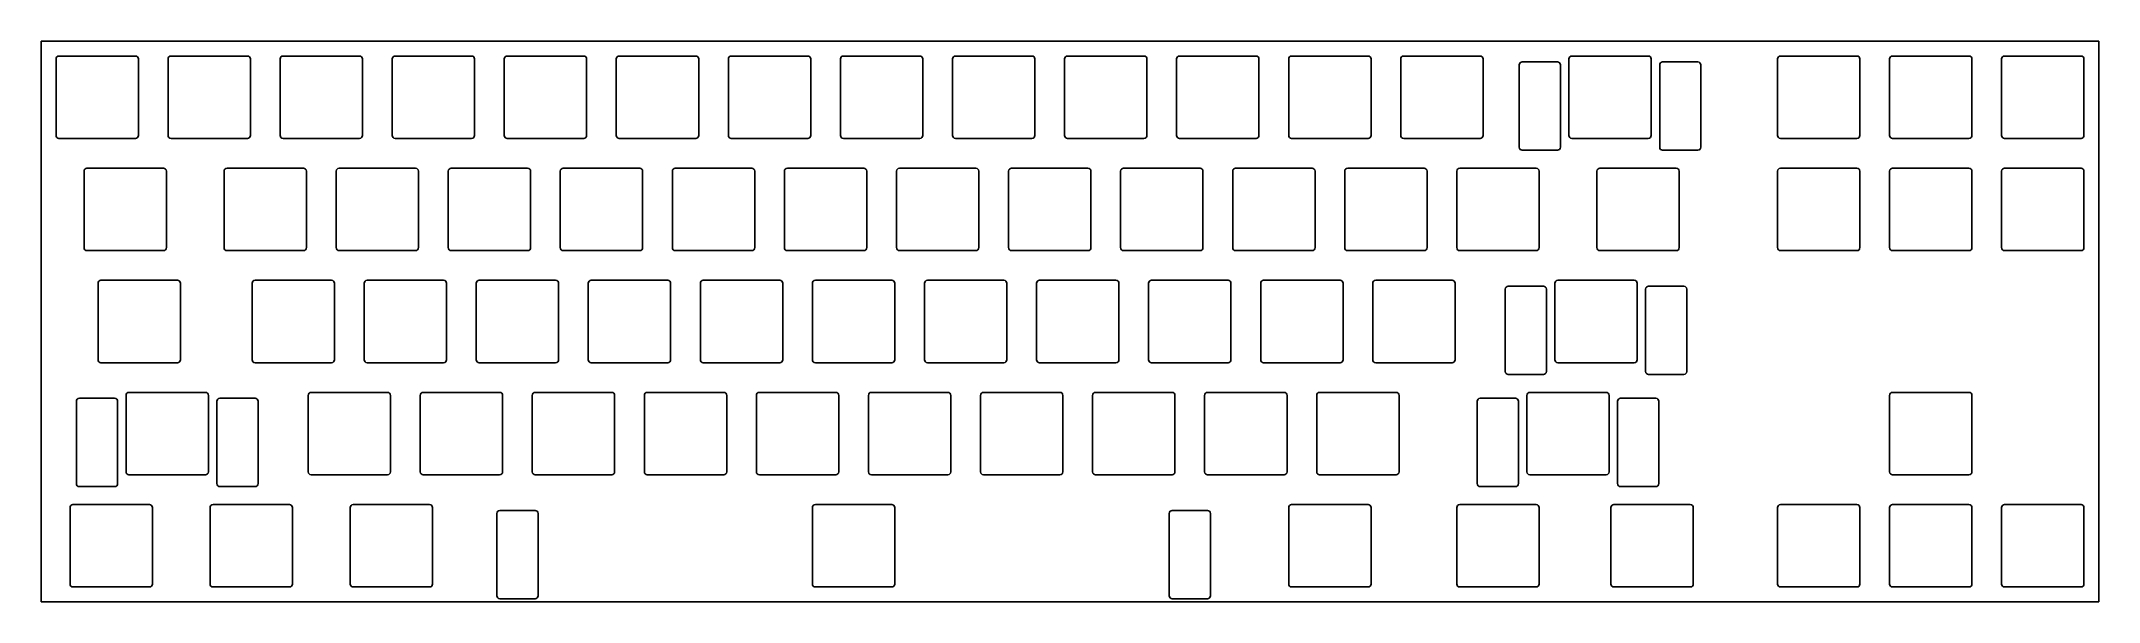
# Model space of a CAD drawing. Header units: millimetres. Extents: x 0 to 350, y -95 to 0.
import ezdxf

# ---------------------------------------------------------------- set-up
doc = ezdxf.new("R2010")
doc.units = ezdxf.units.MM

msp = doc.modelspace()

# ---------------------------------------------------------------- linework, layer by layer
for p, q in [((0, 0), (349.794957, 0)), ((0, -95.25), (0, 0)), ((349.794957, -95.25), (349.794957, 0)), ((2.525, -3.025), (2.525, -16.025)), ((3.025, -2.525), (16.025, -2.525)), ((16.525, -3.025), (16.525, -16.025)), ((21.575, -3.025), (21.575, -16.025)), ((22.075, -2.525), (35.075, -2.525)), ((35.575, -3.025), (35.575, -16.025)), ((40.625, -3.025), (40.625, -16.025)), ((41.125, -2.525), (54.125, -2.525)), ((54.625, -3.025), (54.625, -16.025)), ((59.675, -3.025), (59.675, -16.025)), ((60.175, -2.525), (73.175, -2.525)), ((73.675, -3.025), (73.675, -16.025)), ((78.725, -3.025), (78.725, -16.025)), ((79.225, -2.525), (92.225, -2.525)), ((92.725, -3.025), (92.725, -16.025)), ((97.775, -3.025), (97.775, -16.025)), ((98.275, -2.525), (111.275, -2.525)), ((111.775, -3.025), (111.775, -16.025)), ((116.825, -3.025), (116.825, -16.025)), ((117.325, -2.525), (130.325, -2.525)), ((130.825, -3.025), (130.825, -16.025)), ((135.875, -3.025), (135.875, -16.025)), ((136.375, -2.525), (149.375, -2.525)), ((149.875, -3.025), (149.875, -16.025)), ((154.925, -3.025), (154.925, -16.025)), ((155.425, -2.525), (168.425, -2.525)), ((168.925, -3.025), (168.925, -16.025)), ((173.975, -3.025), (173.975, -16.025)), ((174.475, -2.525), (187.475, -2.525)), ((187.975, -3.025), (187.975, -16.025)), ((193.025, -3.025), (193.025, -16.025)), ((193.525, -2.525), (206.525, -2.525)), ((207.025, -3.025), (207.025, -16.025)), ((212.075, -3.025), (212.075, -16.025)), ((212.575, -2.525), (225.575, -2.525)), ((226.075, -3.025), (226.075, -16.025)), ((231.125, -3.025), (231.125, -16.025)), ((231.625, -2.525), (244.625, -2.525)), ((245.125, -3.025), (245.125, -16.025)), ((259.7, -3.025), (259.7, -16.025)), ((260.2, -2.525), (273.2, -2.525)), ((273.7, -3.025), (273.7, -16.025)), ((295.169957, -3.025), (295.169957, -16.025)), ((295.669957, -2.525), (308.669957, -2.525)), ((309.169957, -3.025), (309.169957, -16.025)), ((314.219957, -3.025), (314.219957, -16.025)), ((314.719957, -2.525), (327.719957, -2.525)), ((328.219957, -3.025), (328.219957, -16.025)), ((333.269957, -3.025), (333.269957, -16.025)), ((333.769957, -2.525), (346.769957, -2.525)), ((347.269957, -3.025), (347.269957, -16.025)), ((251.262, -4.025), (251.262, -18.025)), ((251.762, -3.525), (257.762, -3.525)), ((258.262, -4.025), (258.262, -18.025)), ((275.138, -4.025), (275.138, -18.025)), ((275.638, -3.525), (281.638, -3.525)), ((282.138, -4.025), (282.138, -18.025)), ((3.025, -16.525), (16.025, -16.525)), ((22.075, -16.525), (35.075, -16.525)), ((41.125, -16.525), (54.125, -16.525)), ((60.175, -16.525), (73.175, -16.525)), ((79.225, -16.525), (92.225, -16.525)), ((98.275, -16.525), (111.275, -16.525)), ((117.325, -16.525), (130.325, -16.525)), ((136.375, -16.525), (149.375, -16.525)), ((155.425, -16.525), (168.425, -16.525)), ((174.475, -16.525), (187.475, -16.525)), ((193.525, -16.525), (206.525, -16.525)), ((212.575, -16.525), (225.575, -16.525)), ((231.625, -16.525), (244.625, -16.525)), ((260.2, -16.525), (273.2, -16.525)), ((295.669957, -16.525), (308.669957, -16.525)), ((314.719957, -16.525), (327.719957, -16.525)), ((333.769957, -16.525), (346.769957, -16.525)), ((251.762, -18.525), (257.762, -18.525)), ((275.638, -18.525), (281.638, -18.525)), ((7.2875, -22.075), (7.2875, -35.075)), ((7.7875, -21.575), (20.7875, -21.575)), ((21.2875, -22.075), (21.2875, -35.075)), ((31.1, -22.075), (31.1, -35.075)), ((31.6, -21.575), (44.6, -21.575)), ((45.1, -22.075), (45.1, -35.075)), ((50.15, -22.075), (50.15, -35.075)), ((50.65, -21.575), (63.65, -21.575)), ((64.15, -22.075), (64.15, -35.075)), ((69.2, -22.075), (69.2, -35.075)), ((69.7, -21.575), (82.7, -21.575)), ((83.2, -22.075), (83.2, -35.075)), ((88.25, -22.075), (88.25, -35.075)), ((88.75, -21.575), (101.75, -21.575)), ((102.25, -22.075), (102.25, -35.075)), ((107.3, -22.075), (107.3, -35.075)), ((107.8, -21.575), (120.8, -21.575)), ((121.3, -22.075), (121.3, -35.075)), ((126.35, -22.075), (126.35, -35.075)), ((126.85, -21.575), (139.85, -21.575)), ((140.35, -22.075), (140.35, -35.075)), ((145.4, -22.075), (145.4, -35.075)), ((145.9, -21.575), (158.9, -21.575)), ((159.4, -22.075), (159.4, -35.075)), ((164.45, -22.075), (164.45, -35.075)), ((164.95, -21.575), (177.95, -21.575)), ((178.45, -22.075), (178.45, -35.075)), ((183.5, -22.075), (183.5, -35.075)), ((184, -21.575), (197, -21.575)), ((197.5, -22.075), (197.5, -35.075)), ((202.55, -22.075), (202.55, -35.075)), ((203.05, -21.575), (216.05, -21.575)), ((216.55, -22.075), (216.55, -35.075)), ((221.6, -22.075), (221.6, -35.075)), ((222.1, -21.575), (235.1, -21.575)), ((235.6, -22.075), (235.6, -35.075)), ((240.65, -22.075), (240.65, -35.075)), ((241.15, -21.575), (254.15, -21.575)), ((254.65, -22.075), (254.65, -35.075)), ((264.4625, -22.075), (264.4625, -35.075)), ((264.9625, -21.575), (277.9625, -21.575)), ((278.4625, -22.075), (278.4625, -35.075)), ((295.169957, -22.075), (295.169957, -35.075)), ((295.669957, -21.575), (308.669957, -21.575)), ((309.169957, -22.075), (309.169957, -35.075)), ((314.219957, -22.075), (314.219957, -35.075)), ((314.719957, -21.575), (327.719957, -21.575)), ((328.219957, -22.075), (328.219957, -35.075)), ((333.269957, -22.075), (333.269957, -35.075)), ((333.769957, -21.575), (346.769957, -21.575)), ((347.269957, -22.075), (347.269957, -35.075)), ((7.7875, -35.575), (20.7875, -35.575)), ((31.6, -35.575), (44.6, -35.575)), ((50.65, -35.575), (63.65, -35.575)), ((69.7, -35.575), (82.7, -35.575)), ((88.75, -35.575), (101.75, -35.575)), ((107.8, -35.575), (120.8, -35.575)), ((126.85, -35.575), (139.85, -35.575)), ((145.9, -35.575), (158.9, -35.575)), ((164.95, -35.575), (177.95, -35.575)), ((184, -35.575), (197, -35.575)), ((203.05, -35.575), (216.05, -35.575)), ((222.1, -35.575), (235.1, -35.575)), ((241.15, -35.575), (254.15, -35.575)), ((264.9625, -35.575), (277.9625, -35.575)), ((295.669957, -35.575), (308.669957, -35.575)), ((314.719957, -35.575), (327.719957, -35.575)), ((333.769957, -35.575), (346.769957, -35.575)), ((9.66875, -41.125), (9.66875, -54.125)), ((10.16875, -40.625), (23.16875, -40.625)), ((23.66875, -41.125), (23.66875, -54.125)), ((35.8625, -41.125), (35.8625, -54.125)), ((36.3625, -40.625), (49.3625, -40.625)), ((49.8625, -41.125), (49.8625, -54.125)), ((54.9125, -41.125), (54.9125, -54.125)), ((55.4125, -40.625), (68.4125, -40.625)), ((68.9125, -41.125), (68.9125, -54.125)), ((73.9625, -41.125), (73.9625, -54.125)), ((74.4625, -40.625), (87.4625, -40.625)), ((87.9625, -41.125), (87.9625, -54.125)), ((93.0125, -41.125), (93.0125, -54.125)), ((93.5125, -40.625), (106.5125, -40.625)), ((107.0125, -41.125), (107.0125, -54.125)), ((112.0625, -41.125), (112.0625, -54.125)), ((112.5625, -40.625), (125.5625, -40.625)), ((126.0625, -41.125), (126.0625, -54.125)), ((131.1125, -41.125), (131.1125, -54.125)), ((131.6125, -40.625), (144.6125, -40.625)), ((145.1125, -41.125), (145.1125, -54.125)), ((150.1625, -41.125), (150.1625, -54.125)), ((150.6625, -40.625), (163.6625, -40.625)), ((164.1625, -41.125), (164.1625, -54.125)), ((169.2125, -41.125), (169.2125, -54.125)), ((169.7125, -40.625), (182.7125, -40.625)), ((183.2125, -41.125), (183.2125, -54.125)), ((188.2625, -41.125), (188.2625, -54.125)), ((188.7625, -40.625), (201.7625, -40.625)), ((202.2625, -41.125), (202.2625, -54.125)), ((207.3125, -41.125), (207.3125, -54.125)), ((207.8125, -40.625), (220.8125, -40.625)), ((221.3125, -41.125), (221.3125, -54.125)), ((226.3625, -41.125), (226.3625, -54.125)), ((226.8625, -40.625), (239.8625, -40.625)), ((240.3625, -41.125), (240.3625, -54.125)), ((249.38075, -41.625), (255.38075, -41.625)), ((257.31875, -41.125), (257.31875, -54.125)), ((257.81875, -40.625), (270.81875, -40.625)), ((271.31875, -41.125), (271.31875, -54.125)), ((273.25675, -41.625), (279.25675, -41.625)), ((248.88075, -42.125), (248.88075, -56.125)), ((255.88075, -42.125), (255.88075, -56.125)), ((272.75675, -42.125), (272.75675, -56.125)), ((279.75675, -42.125), (279.75675, -56.125)), ((10.16875, -54.625), (23.16875, -54.625)), ((36.3625, -54.625), (49.3625, -54.625)), ((55.4125, -54.625), (68.4125, -54.625)), ((74.4625, -54.625), (87.4625, -54.625)), ((93.5125, -54.625), (106.5125, -54.625)), ((112.5625, -54.625), (125.5625, -54.625)), ((131.6125, -54.625), (144.6125, -54.625)), ((150.6625, -54.625), (163.6625, -54.625)), ((169.7125, -54.625), (182.7125, -54.625)), ((188.7625, -54.625), (201.7625, -54.625)), ((207.8125, -54.625), (220.8125, -54.625)), ((226.8625, -54.625), (239.8625, -54.625)), ((257.81875, -54.625), (270.81875, -54.625)), ((249.38075, -56.625), (255.38075, -56.625)), ((273.25675, -56.625), (279.25675, -56.625)), ((5.99325, -61.175), (5.99325, -75.175)), ((6.49325, -60.675), (12.49325, -60.675)), ((12.99325, -61.175), (12.99325, -75.175)), ((14.43125, -60.175), (14.43125, -73.175)), ((14.93125, -59.675), (27.93125, -59.675)), ((28.43125, -60.175), (28.43125, -73.175)), ((29.86925, -61.175), (29.86925, -75.175)), ((30.36925, -60.675), (36.36925, -60.675)), ((36.86925, -61.175), (36.86925, -75.175)), ((45.3875, -60.175), (45.3875, -73.175)), ((45.8875, -59.675), (58.8875, -59.675)), ((59.3875, -60.175), (59.3875, -73.175)), ((64.4375, -60.175), (64.4375, -73.175)), ((64.9375, -59.675), (77.9375, -59.675)), ((78.4375, -60.175), (78.4375, -73.175)), ((83.4875, -60.175), (83.4875, -73.175)), ((83.9875, -59.675), (96.9875, -59.675)), ((97.4875, -60.175), (97.4875, -73.175)), ((102.5375, -60.175), (102.5375, -73.175)), ((103.0375, -59.675), (116.0375, -59.675)), ((116.5375, -60.175), (116.5375, -73.175)), ((121.5875, -60.175), (121.5875, -73.175)), ((122.0875, -59.675), (135.0875, -59.675)), ((135.5875, -60.175), (135.5875, -73.175)), ((140.6375, -60.175), (140.6375, -73.175)), ((141.1375, -59.675), (154.1375, -59.675)), ((154.6375, -60.175), (154.6375, -73.175)), ((159.6875, -60.175), (159.6875, -73.175)), ((160.1875, -59.675), (173.1875, -59.675)), ((173.6875, -60.175), (173.6875, -73.175)), ((178.7375, -60.175), (178.7375, -73.175)), ((179.2375, -59.675), (192.2375, -59.675)), ((192.7375, -60.175), (192.7375, -73.175)), ((197.7875, -60.175), (197.7875, -73.175)), ((198.2875, -59.675), (211.2875, -59.675)), ((211.7875, -60.175), (211.7875, -73.175)), ((216.8375, -60.175), (216.8375, -73.175)), ((217.3375, -59.675), (230.3375, -59.675)), ((230.8375, -60.175), (230.8375, -73.175)), ((244.11825, -61.175), (244.11825, -75.175)), ((244.61825, -60.675), (250.61825, -60.675)), ((251.11825, -61.175), (251.11825, -75.175)), ((252.55625, -60.175), (252.55625, -73.175)), ((253.05625, -59.675), (266.05625, -59.675)), ((266.55625, -60.175), (266.55625, -73.175)), ((267.99425, -61.175), (267.99425, -75.175)), ((268.49425, -60.675), (274.49425, -60.675)), ((274.99425, -61.175), (274.99425, -75.175)), ((314.219957, -60.175), (314.219957, -73.175)), ((314.719957, -59.675), (327.719957, -59.675)), ((328.219957, -60.175), (328.219957, -73.175)), ((6.49325, -75.675), (12.49325, -75.675)), ((14.93125, -73.675), (27.93125, -73.675)), ((30.36925, -75.675), (36.36925, -75.675)), ((45.8875, -73.675), (58.8875, -73.675)), ((64.9375, -73.675), (77.9375, -73.675)), ((83.9875, -73.675), (96.9875, -73.675)), ((103.0375, -73.675), (116.0375, -73.675)), ((122.0875, -73.675), (135.0875, -73.675)), ((141.1375, -73.675), (154.1375, -73.675)), ((160.1875, -73.675), (173.1875, -73.675)), ((179.2375, -73.675), (192.2375, -73.675)), ((198.2875, -73.675), (211.2875, -73.675)), ((217.3375, -73.675), (230.3375, -73.675)), ((244.61825, -75.675), (250.61825, -75.675)), ((253.05625, -73.675), (266.05625, -73.675)), ((268.49425, -75.675), (274.49425, -75.675)), ((314.719957, -73.675), (327.719957, -73.675)), ((4.90625, -79.225), (4.90625, -92.225)), ((5.40625, -78.725), (18.40625, -78.725)), ((18.90625, -79.225), (18.90625, -92.225)), ((28.71875, -79.225), (28.71875, -92.225)), ((29.21875, -78.725), (42.21875, -78.725)), ((42.71875, -79.225), (42.71875, -92.225)), ((52.53125, -79.225), (52.53125, -92.225)), ((53.03125, -78.725), (66.03125, -78.725)), ((66.53125, -79.225), (66.53125, -92.225)), ((77.4625, -80.225), (77.4625, -94.225)), ((77.9625, -79.725), (83.9625, -79.725)), ((84.4625, -80.225), (84.4625, -94.225)), ((131.1125, -79.225), (131.1125, -92.225)), ((131.6125, -78.725), (144.6125, -78.725)), ((145.1125, -79.225), (145.1125, -92.225)), ((191.7625, -80.225), (191.7625, -94.225)), ((192.2625, -79.725), (198.2625, -79.725)), ((198.7625, -80.225), (198.7625, -94.225)), ((212.075, -79.225), (212.075, -92.225)), ((212.575, -78.725), (225.575, -78.725)), ((226.075, -79.225), (226.075, -92.225)), ((240.65, -79.225), (240.65, -92.225)), ((241.15, -78.725), (254.15, -78.725)), ((254.65, -79.225), (254.65, -92.225)), ((266.84375, -79.225), (266.84375, -92.225)), ((267.34375, -78.725), (280.34375, -78.725)), ((280.84375, -79.225), (280.84375, -92.225)), ((295.169957, -79.225), (295.169957, -92.225)), ((295.669957, -78.725), (308.669957, -78.725)), ((309.169957, -79.225), (309.169957, -92.225)), ((314.219957, -79.225), (314.219957, -92.225)), ((314.719957, -78.725), (327.719957, -78.725)), ((328.219957, -79.225), (328.219957, -92.225)), ((333.269957, -79.225), (333.269957, -92.225)), ((333.769957, -78.725), (346.769957, -78.725)), ((347.269957, -79.225), (347.269957, -92.225)), ((5.40625, -92.725), (18.40625, -92.725)), ((29.21875, -92.725), (42.21875, -92.725)), ((53.03125, -92.725), (66.03125, -92.725)), ((131.6125, -92.725), (144.6125, -92.725)), ((212.575, -92.725), (225.575, -92.725)), ((241.15, -92.725), (254.15, -92.725)), ((267.34375, -92.725), (280.34375, -92.725)), ((295.669957, -92.725), (308.669957, -92.725)), ((314.719957, -92.725), (327.719957, -92.725)), ((333.769957, -92.725), (346.769957, -92.725)), ((0, -95.25), (349.794957, -95.25)), ((77.9625, -94.725), (83.9625, -94.725)), ((192.2625, -94.725), (198.2625, -94.725))]:
    msp.add_line(p, q)
for centre, start, end in [((3.025, -3.025), 90, 180), ((16.025, -3.025), 0, 90), ((22.075, -3.025), 90, 180), ((35.075, -3.025), 0, 90), ((41.125, -3.025), 90, 180), ((54.125, -3.025), 0, 90), ((60.175, -3.025), 90, 180), ((73.175, -3.025), 0, 90), ((79.225, -3.025), 90, 180), ((92.225, -3.025), 0, 90), ((98.275, -3.025), 90, 180), ((111.275, -3.025), 0, 90), ((117.325, -3.025), 90, 180), ((130.325, -3.025), 0, 90), ((136.375, -3.025), 90, 180), ((149.375, -3.025), 0, 90), ((155.425, -3.025), 90, 180), ((168.425, -3.025), 0, 90), ((174.475, -3.025), 90, 180), ((187.475, -3.025), 0, 90), ((193.525, -3.025), 90, 180), ((206.525, -3.025), 0, 90), ((212.575, -3.025), 90, 180), ((225.575, -3.025), 0, 90), ((231.625, -3.025), 90, 180), ((244.625, -3.025), 0, 90), ((260.2, -3.025), 90, 180), ((273.2, -3.025), 0, 90), ((295.669957, -3.025), 90, 180), ((308.669957, -3.025), 0, 90), ((314.719957, -3.025), 90, 180), ((327.719957, -3.025), 0, 90), ((333.769957, -3.025), 90, 180), ((346.769957, -3.025), 0, 90), ((251.762, -4.025), 90, 180), ((257.762, -4.025), 0, 90), ((275.638, -4.025), 90, 180), ((281.638, -4.025), 0, 90), ((3.025, -16.025), 180, 270), ((16.025, -16.025), 270, 0), ((22.075, -16.025), 180, 270), ((35.075, -16.025), 270, 0), ((41.125, -16.025), 180, 270), ((54.125, -16.025), 270, 0), ((60.175, -16.025), 180, 270), ((73.175, -16.025), 270, 0), ((79.225, -16.025), 180, 270), ((92.225, -16.025), 270, 0), ((98.275, -16.025), 180, 270), ((111.275, -16.025), 270, 0), ((117.325, -16.025), 180, 270), ((130.325, -16.025), 270, 0), ((136.375, -16.025), 180, 270), ((149.375, -16.025), 270, 0), ((155.425, -16.025), 180, 270), ((168.425, -16.025), 270, 0), ((174.475, -16.025), 180, 270), ((187.475, -16.025), 270, 0), ((193.525, -16.025), 180, 270), ((206.525, -16.025), 270, 0), ((212.575, -16.025), 180, 270), ((225.575, -16.025), 270, 0), ((231.625, -16.025), 180, 270), ((244.625, -16.025), 270, 0), ((260.2, -16.025), 180, 270), ((273.2, -16.025), 270, 0), ((295.669957, -16.025), 180, 270), ((308.669957, -16.025), 270, 0), ((314.719957, -16.025), 180, 270), ((327.719957, -16.025), 270, 0), ((333.769957, -16.025), 180, 270), ((346.769957, -16.025), 270, 0), ((251.762, -18.025), 180, 270), ((257.762, -18.025), 270, 0), ((275.638, -18.025), 180, 270), ((281.638, -18.025), 270, 0), ((7.7875, -22.075), 90, 180), ((20.7875, -22.075), 0, 90), ((31.6, -22.075), 90, 180), ((44.6, -22.075), 0, 90), ((50.65, -22.075), 90, 180), ((63.65, -22.075), 0, 90), ((69.7, -22.075), 90, 180), ((82.7, -22.075), 0, 90), ((88.75, -22.075), 90, 180), ((101.75, -22.075), 0, 90), ((107.8, -22.075), 90, 180), ((120.8, -22.075), 0, 90), ((126.85, -22.075), 90, 180), ((139.85, -22.075), 0, 90), ((145.9, -22.075), 90, 180), ((158.9, -22.075), 0, 90), ((164.95, -22.075), 90, 180), ((177.95, -22.075), 0, 90), ((184, -22.075), 90, 180), ((197, -22.075), 0, 90), ((203.05, -22.075), 90, 180), ((216.05, -22.075), 0, 90), ((222.1, -22.075), 90, 180), ((235.1, -22.075), 0, 90), ((241.15, -22.075), 90, 180), ((254.15, -22.075), 0, 90), ((264.9625, -22.075), 90, 180), ((277.9625, -22.075), 0, 90), ((295.669957, -22.075), 90, 180), ((308.669957, -22.075), 0, 90), ((314.719957, -22.075), 90, 180), ((327.719957, -22.075), 0, 90), ((333.769957, -22.075), 90, 180), ((346.769957, -22.075), 0, 90), ((7.7875, -35.075), 180, 270), ((20.7875, -35.075), 270, 0), ((31.6, -35.075), 180, 270), ((44.6, -35.075), 270, 0), ((50.65, -35.075), 180, 270), ((63.65, -35.075), 270, 0), ((69.7, -35.075), 180, 270), ((82.7, -35.075), 270, 0), ((88.75, -35.075), 180, 270), ((101.75, -35.075), 270, 0), ((107.8, -35.075), 180, 270), ((120.8, -35.075), 270, 0), ((126.85, -35.075), 180, 270), ((139.85, -35.075), 270, 0), ((145.9, -35.075), 180, 270), ((158.9, -35.075), 270, 0), ((164.95, -35.075), 180, 270), ((177.95, -35.075), 270, 0), ((184, -35.075), 180, 270), ((197, -35.075), 270, 0), ((203.05, -35.075), 180, 270), ((216.05, -35.075), 270, 0), ((222.1, -35.075), 180, 270), ((235.1, -35.075), 270, 0), ((241.15, -35.075), 180, 270), ((254.15, -35.075), 270, 0), ((264.9625, -35.075), 180, 270), ((277.9625, -35.075), 270, 0), ((295.669957, -35.075), 180, 270), ((308.669957, -35.075), 270, 0), ((314.719957, -35.075), 180, 270), ((327.719957, -35.075), 270, 0), ((333.769957, -35.075), 180, 270), ((346.769957, -35.075), 270, 0), ((10.16875, -41.125), 90, 180), ((23.16875, -41.125), 0, 90), ((36.3625, -41.125), 90, 180), ((49.3625, -41.125), 0, 90), ((55.4125, -41.125), 90, 180), ((68.4125, -41.125), 0, 90), ((74.4625, -41.125), 90, 180), ((87.4625, -41.125), 0, 90), ((93.5125, -41.125), 90, 180), ((106.5125, -41.125), 0, 90), ((112.5625, -41.125), 90, 180), ((125.5625, -41.125), 0, 90), ((131.6125, -41.125), 90, 180), ((144.6125, -41.125), 0, 90), ((150.6625, -41.125), 90, 180), ((163.6625, -41.125), 0, 90), ((169.7125, -41.125), 90, 180), ((182.7125, -41.125), 0, 90), ((188.7625, -41.125), 90, 180), ((201.7625, -41.125), 0, 90), ((207.8125, -41.125), 90, 180), ((220.8125, -41.125), 0, 90), ((226.8625, -41.125), 90, 180), ((239.8625, -41.125), 0, 90), ((249.38075, -42.125), 90, 180), ((255.38075, -42.125), 0, 90), ((257.81875, -41.125), 90, 180), ((270.81875, -41.125), 0, 90), ((273.25675, -42.125), 90, 180), ((279.25675, -42.125), 0, 90), ((10.16875, -54.125), 180, 270), ((23.16875, -54.125), 270, 0), ((36.3625, -54.125), 180, 270), ((49.3625, -54.125), 270, 0), ((55.4125, -54.125), 180, 270), ((68.4125, -54.125), 270, 0), ((74.4625, -54.125), 180, 270), ((87.4625, -54.125), 270, 0), ((93.5125, -54.125), 180, 270), ((106.5125, -54.125), 270, 0), ((112.5625, -54.125), 180, 270), ((125.5625, -54.125), 270, 0), ((131.6125, -54.125), 180, 270), ((144.6125, -54.125), 270, 0), ((150.6625, -54.125), 180, 270), ((163.6625, -54.125), 270, 0), ((169.7125, -54.125), 180, 270), ((182.7125, -54.125), 270, 0), ((188.7625, -54.125), 180, 270), ((201.7625, -54.125), 270, 0), ((207.8125, -54.125), 180, 270), ((220.8125, -54.125), 270, 0), ((226.8625, -54.125), 180, 270), ((239.8625, -54.125), 270, 0), ((257.81875, -54.125), 180, 270), ((270.81875, -54.125), 270, 0), ((249.38075, -56.125), 180, 270), ((255.38075, -56.125), 270, 0), ((273.25675, -56.125), 180, 270), ((279.25675, -56.125), 270, 0), ((6.49325, -61.175), 90, 180), ((12.49325, -61.175), 0, 90), ((14.93125, -60.175), 90, 180), ((27.93125, -60.175), 0, 90), ((30.36925, -61.175), 90, 180), ((36.36925, -61.175), 0, 90), ((45.8875, -60.175), 90, 180), ((58.8875, -60.175), 0, 90), ((64.9375, -60.175), 90, 180), ((77.9375, -60.175), 0, 90), ((83.9875, -60.175), 90, 180), ((96.9875, -60.175), 0, 90), ((103.0375, -60.175), 90, 180), ((116.0375, -60.175), 0, 90), ((122.0875, -60.175), 90, 180), ((135.0875, -60.175), 0, 90), ((141.1375, -60.175), 90, 180), ((154.1375, -60.175), 0, 90), ((160.1875, -60.175), 90, 180), ((173.1875, -60.175), 0, 90), ((179.2375, -60.175), 90, 180), ((192.2375, -60.175), 0, 90), ((198.2875, -60.175), 90, 180), ((211.2875, -60.175), 0, 90), ((217.3375, -60.175), 90, 180), ((230.3375, -60.175), 0, 90), ((244.61825, -61.175), 90, 180), ((250.61825, -61.175), 0, 90), ((253.05625, -60.175), 90, 180), ((266.05625, -60.175), 0, 90), ((268.49425, -61.175), 90, 180), ((274.49425, -61.175), 0, 90), ((314.719957, -60.175), 90, 180), ((327.719957, -60.175), 0, 90), ((14.93125, -73.175), 180, 270), ((27.93125, -73.175), 270, 0), ((45.8875, -73.175), 180, 270), ((58.8875, -73.175), 270, 0), ((64.9375, -73.175), 180, 270), ((77.9375, -73.175), 270, 0), ((83.9875, -73.175), 180, 270), ((96.9875, -73.175), 270, 0), ((103.0375, -73.175), 180, 270), ((116.0375, -73.175), 270, 0), ((122.0875, -73.175), 180, 270), ((135.0875, -73.175), 270, 0), ((141.1375, -73.175), 180, 270), ((154.1375, -73.175), 270, 0), ((160.1875, -73.175), 180, 270), ((173.1875, -73.175), 270, 0), ((179.2375, -73.175), 180, 270), ((192.2375, -73.175), 270, 0), ((198.2875, -73.175), 180, 270), ((211.2875, -73.175), 270, 0), ((217.3375, -73.175), 180, 270), ((230.3375, -73.175), 270, 0), ((253.05625, -73.175), 180, 270), ((266.05625, -73.175), 270, 0), ((314.719957, -73.175), 180, 270), ((327.719957, -73.175), 270, 0), ((6.49325, -75.175), 180, 270), ((12.49325, -75.175), 270, 0), ((30.36925, -75.175), 180, 270), ((36.36925, -75.175), 270, 0), ((244.61825, -75.175), 180, 270), ((250.61825, -75.175), 270, 0), ((268.49425, -75.175), 180, 270), ((274.49425, -75.175), 270, 0), ((5.40625, -79.225), 90, 180), ((18.40625, -79.225), 0, 90), ((29.21875, -79.225), 90, 180), ((42.21875, -79.225), 0, 90), ((53.03125, -79.225), 90, 180), ((66.03125, -79.225), 0, 90), ((77.9625, -80.225), 90, 180), ((83.9625, -80.225), 0, 90), ((131.6125, -79.225), 90, 180), ((144.6125, -79.225), 0, 90), ((192.2625, -80.225), 90, 180), ((198.2625, -80.225), 0, 90), ((212.575, -79.225), 90, 180), ((225.575, -79.225), 0, 90), ((241.15, -79.225), 90, 180), ((254.15, -79.225), 0, 90), ((267.34375, -79.225), 90, 180), ((280.34375, -79.225), 0, 90), ((295.669957, -79.225), 90, 180), ((308.669957, -79.225), 0, 90), ((314.719957, -79.225), 90, 180), ((327.719957, -79.225), 0, 90), ((333.769957, -79.225), 90, 180), ((346.769957, -79.225), 0, 90), ((5.40625, -92.225), 180, 270), ((18.40625, -92.225), 270, 0), ((29.21875, -92.225), 180, 270), ((42.21875, -92.225), 270, 0), ((53.03125, -92.225), 180, 270), ((66.03125, -92.225), 270, 0), ((77.9625, -94.225), 180, 270), ((83.9625, -94.225), 270, 0), ((131.6125, -92.225), 180, 270), ((144.6125, -92.225), 270, 0), ((192.2625, -94.225), 180, 270), ((198.2625, -94.225), 270, 0), ((212.575, -92.225), 180, 270), ((225.575, -92.225), 270, 0), ((241.15, -92.225), 180, 270), ((254.15, -92.225), 270, 0), ((267.34375, -92.225), 180, 270), ((280.34375, -92.225), 270, 0), ((295.669957, -92.225), 180, 270), ((308.669957, -92.225), 270, 0), ((314.719957, -92.225), 180, 270), ((327.719957, -92.225), 270, 0), ((333.769957, -92.225), 180, 270), ((346.769957, -92.225), 270, 0)]:
    msp.add_arc(centre, 0.5, start, end)

doc.saveas('drawing.dxf')
